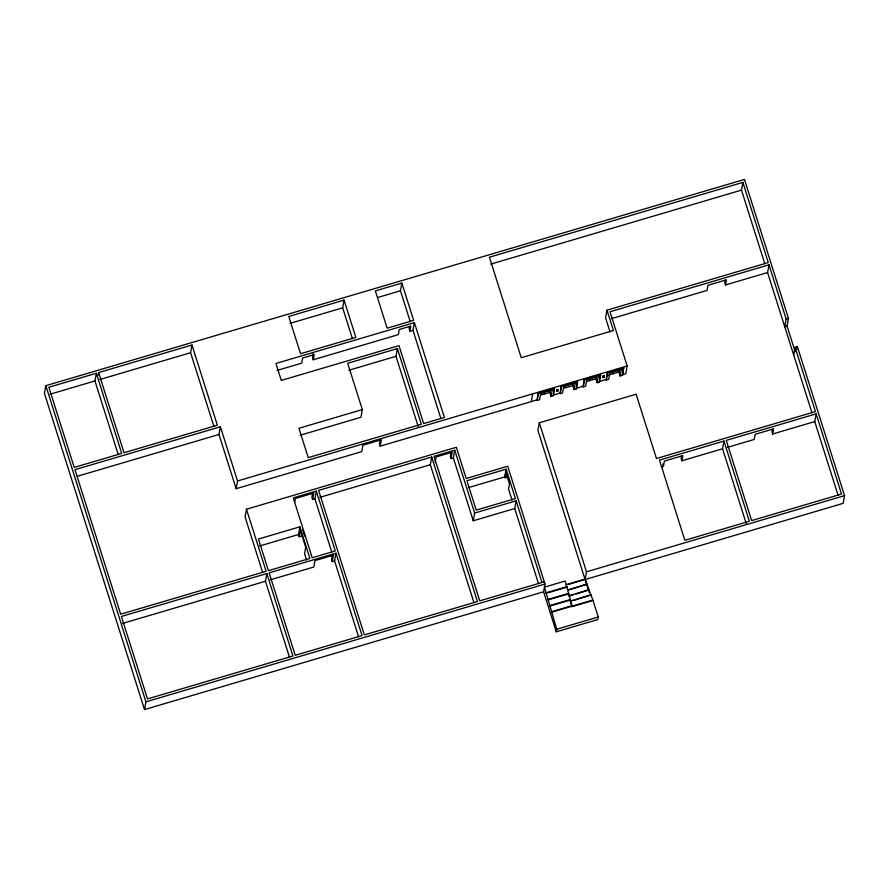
<?xml version="1.0" encoding="UTF-8"?>
<svg xmlns="http://www.w3.org/2000/svg" width="889" height="889" viewBox="0 0 889 889"><rect width="100%" height="100%" fill="white"/><g stroke="black" fill="none" stroke-linecap="round" stroke-linejoin="round"><path stroke-width="1.33" d="M795.188 351.755L787.054 326.085L788.443 318.373L744.471 179.434L45.839 385.682L44.45 393.394L144.518 709.566L543.601 591.774L544.99 584.051L507.708 466.247L466.225 478.493L456.346 447.278L246.475 509.23L245.086 516.942L262.633 572.394M118.237 454.557L94.945 380.959L96.334 373.247L48.862 387.26L74.231 467.425L121.704 453.412L96.334 373.247M98.179 375.136L98.635 372.569L191.98 345.01L217.349 425.186L124.016 452.734L98.635 372.569M213.882 426.331L190.59 352.733L191.98 345.01M144.518 709.566L145.907 701.854L45.839 385.682M550.269 389.838L549.813 392.416L551.058 396.361L553.369 395.683L554.436 388.171L538.301 392.938L537.056 399.883L380.17 446.189L381.325 439.755L362.89 445.2L361.734 451.634L236.141 488.706L218.983 434.477L220.372 426.764L74.943 469.692L120.682 614.21L266.111 571.283L246.475 509.23M236.141 488.706L237.53 480.982L220.372 426.764M289.47 657.16L265.444 581.25L266.833 573.538L121.404 616.466L147.496 698.921L292.926 655.993L266.833 573.538M313.228 353.633L312.539 357.489L313.25 359.756L398.361 334.631L399.283 329.486L410.807 326.085L409.885 331.23L412.974 330.319L414.363 322.607L275.912 363.468L281.28 380.414L398.983 345.665L423.642 423.575L444.389 417.452L414.363 322.607M313.25 359.756L314.184 354.611L302.66 358.011L301.727 363.157L277.112 370.424M294.637 502.352L295.337 498.496L313.773 493.051L312.617 499.474L314.917 498.796L316.306 491.084L293.259 497.884L312.206 557.759L335.253 550.947L316.306 491.084M301.527 536.1L299.215 536.778L298.504 534.522L299.893 526.81L258.432 539.045L268.445 570.671L309.905 558.436L299.893 526.81M299.215 536.778L300.371 530.355L305.738 547.291L304.583 553.725L306.549 559.937M352.444 338.687L342.676 307.838L344.065 300.126L288.758 316.451L300.549 353.722L355.867 337.398L344.065 300.126M312.595 493.362L311.895 497.218L312.617 499.474M332.253 555.492L331.564 559.348L332.275 561.604L334.586 560.926L335.964 553.214L269.134 572.86L295.226 655.304L362.045 635.591L335.964 553.214M332.275 561.604L333.431 555.169L314.984 560.592L313.828 567.026L270.378 579.806M362.323 409.562L298.948 428.276L308.239 457.646L421.342 424.264L397.394 348.61L347.677 363.279L362.323 409.562L360.934 417.285L300.204 435.21M410.229 321.629L400.461 290.781L401.85 283.069L375.347 290.892L387.148 328.163L413.652 320.34L401.85 283.069M380.148 440.077L379.447 443.933L380.17 446.189M418.297 426.764L396.005 356.322L397.394 348.61M409.629 326.396L409.173 328.974L409.885 331.23M473.97 602.675L430.32 464.736L431.71 457.024L318.606 490.406L364.346 634.913L477.449 601.52L431.71 457.024M435.154 462.091L436.088 456.946L452.212 452.179L451.056 458.613L453.368 457.935L454.757 450.212L434.01 456.335L479.749 600.842L544.279 581.795M451.045 452.501L450.345 456.357L451.056 458.613M474.648 513.064L516.131 500.818L514.742 508.53L473.259 520.776L474.648 513.064L454.757 450.212M507.297 477.06L504.996 477.737L504.73 476.904L506.119 469.192L466.936 480.749L476.237 510.119L515.409 498.551L506.119 469.192M504.996 477.737L505.919 472.592L509.497 483.894L508.575 489.039L512.075 500.118M531.289 401.584L532.678 393.871M551.058 396.361L552.213 389.938L540.69 393.338L539.534 399.761L537.234 400.45L538.301 392.938M544.046 394.116L544.513 391.538M539.312 422.786L537.923 430.498L585.095 579.528L586.473 571.816L539.312 422.786L636.113 394.216L656.46 458.535L815.435 411.607L795.077 347.288L797.389 346.61L844.55 495.64L843.161 503.352L568.238 584.506M553.391 393.96L554.436 388.171M556.714 391.282L556.881 389.771L558.103 389.649L556.947 389.993L556.714 391.282L557.87 390.938L558.025 389.426M574.105 389.56L575.261 383.137L563.737 386.537L562.581 392.96L560.281 393.649L560.103 393.082L561.348 386.137L577.483 381.37L576.405 388.882L574.105 389.56L572.849 385.604L573.316 383.037M560.281 393.649L561.348 386.137M576.439 387.159L577.272 382.526M597.152 382.759L598.308 376.325L586.784 379.725L585.629 386.159L583.328 386.837L583.151 386.282L584.395 379.336L600.531 374.569L599.453 382.081L597.152 382.759L595.897 378.803L596.363 376.236M551.38 612.288L592.863 600.042L598.219 616.988L597.764 619.555L556.27 631.801L556.736 629.223L544.435 587.14L565.182 581.017L572.116 606.165M583.328 386.837L584.395 379.336M590.14 380.503L590.607 377.936M606.987 310.172L613.421 330.508L521.243 357.722L489.428 257.21L742.893 182.401L768.263 262.566L606.987 310.172L605.598 317.895L610.032 331.875M599.697 379.203L600.531 374.569M604.12 375.825L603.964 377.336L602.809 377.669L602.964 376.158L604.198 376.047L602.964 376.158M620.2 375.958L621.355 369.524L609.832 372.924L608.676 379.359L606.376 380.036L606.198 379.47L607.443 372.524L623.578 367.768L622.5 375.28L620.2 375.958L618.944 372.002L619.411 369.435M606.376 380.036L607.443 372.524M613.188 373.702L613.654 371.135M622.5 375.28L623.578 367.768M568.816 590.018L587.062 584.151L567.615 589.885M787.054 326.085L784.754 326.763L786.143 319.051L768.985 264.833L610.01 311.75L627.167 365.979L625.778 373.691L622.322 374.714M576.039 594.108L589.096 589.774L568.36 595.897M574.038 600.397L590.974 594.908L570.238 601.031L571.671 605.542M592.863 600.042L590.974 594.908M661.305 466.881L663.45 466.247L664.383 461.102L682.819 455.657L681.885 460.802L722.568 448.789L723.957 441.077L659.482 460.113L684.863 540.301L749.338 521.265L723.957 441.077M681.641 455.968L681.174 458.546L681.885 460.802M725.235 280.146L724.779 282.713L725.491 284.969L767.596 272.545L768.985 264.833M764.796 263.711L741.504 190.113L742.893 182.401M725.491 284.969L726.413 279.835L707.977 285.269L707.055 290.414L611.288 318.684M772.408 429.176L771.941 431.754L772.663 434.01L814.757 421.586L816.146 413.863L726.269 440.399L751.649 520.587L841.527 494.062L816.146 413.863M772.663 434.01L773.586 428.865L755.15 434.31L754.216 439.455L727.435 447.356M793.688 355.011L795.077 347.288M796.922 349.188L797.389 346.61M50.106 394.194L94.945 380.959M99.879 379.503L190.59 352.733M290.003 323.385L342.676 307.838M377.936 297.437L400.461 290.781M490.695 264.144L741.504 190.113M348.91 370.224L396.005 356.322M77.521 476.237L218.983 434.477M237.53 480.982L627.167 365.979M786.143 319.051L788.443 318.373M538.478 393.505L554.614 388.737M561.526 386.704L577.661 381.937M584.573 379.892L600.708 375.136M607.62 373.091L623.756 368.335M540.59 395.127L549.813 392.416M563.637 388.326L572.849 385.604M586.684 381.525L595.897 378.803M608.576 375.069L618.944 372.002M556.647 391.049L557.87 390.938M560.103 393.082L553.18 395.116L553.369 395.683M583.151 386.282L576.228 388.315L576.405 388.882M606.198 379.47L599.275 381.514L599.453 382.081M319.884 497.329L430.32 464.736M259.632 545.99L298.504 534.522M468.159 487.694L504.73 476.904M122.66 623.4L265.444 581.25M145.907 701.854L544.99 584.051M586.473 571.816L844.55 495.64M565.737 584.751L585.184 579.017L586.973 584.662M546.224 592.785L566.971 586.662M546.135 593.307L566.871 587.184M548.08 599.442L568.816 593.319M547.98 599.964L568.727 593.841M569.56 596.03L573.449 594.874M549.769 605.609L570.516 599.486M549.68 606.12L570.427 599.997M551.469 611.765L572.205 605.642M572.027 606.676L591.474 600.931M556.736 629.223L598.219 616.988M767.596 272.545L811.968 412.763M814.757 421.586L838.06 495.195M722.568 448.789L746.293 523.721M662.738 463.98L663.45 466.247M603.964 377.336L602.809 377.669M537.056 399.883L537.234 400.45M589.096 589.774L590.885 595.419M587.062 584.151L589.007 590.285M585.495 580.817L589.174 592.441M516.131 500.818L541.979 582.473M543.601 591.774L556.27 631.801M514.742 508.53L538.501 583.606M412.974 330.319L440.911 418.586M453.368 457.935L473.259 520.776M314.917 498.796L331.808 552.158M334.586 560.926L358.589 636.768M302.682 529.666L304.738 536.189"/></g></svg>
